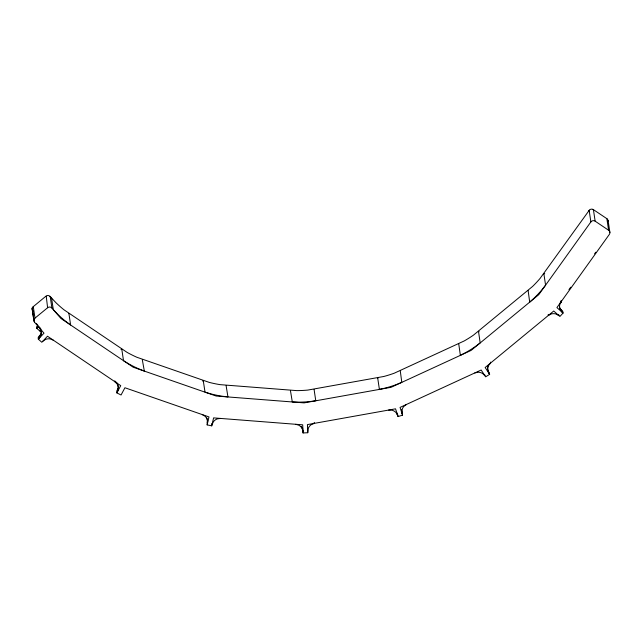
<?xml version="1.0" encoding="UTF-8"?>
<svg xmlns="http://www.w3.org/2000/svg" width="642" height="642" viewBox="0 0 642 642"><rect width="100%" height="100%" fill="white"/><g stroke="black" fill="none" stroke-linecap="round" stroke-linejoin="round"><path stroke-width="0.96" d="M401.732 409.837L402.165 413.913L402.02 412.95M401.852 412.397L401.876 410.8A8.466 8.226 -8.5 0 1 403.866 406.394L406.426 404.468M34.002 321.152L32.1 308.409L32.405 307.358L45.879 296.219A3.066 2.985 -8.5 0 1 50.196 296.556L55.854 302.615A122.341 118.963 -8.5 0 0 63.935 309.773L127.1 352.386A122.341 118.963 -8.5 0 0 136.826 357.249L209.3 382.407A122.341 118.963 -8.5 0 0 220.005 384.638L296.853 390.625A122.341 118.963 -8.5 0 0 307.815 390.079L383.796 376.485A122.341 118.963 -8.5 0 0 394.26 373.195L464.206 340.95A122.341 118.963 -8.5 0 0 473.459 335.14L532.595 286.436A122.341 118.963 -8.5 0 0 540.01 278.508L589.147 210.407A3.066 2.985 -8.5 0 1 593.417 209.645L607.372 219.01L608.094 220.423L607.854 221.602M206.812 417.974A8.466 8.226 -8.5 0 1 207.31 419.515L207.446 423.616L207.47 421.104M207.47 420.301L207.157 424.884L211.772 425.847L213.585 417.886L302.703 424.827L303.064 432.957L307.783 432.724L307.43 424.595L395.544 408.826L398.048 416.57L402.558 415.149L401.699 411.466M207.302 422.645L207.735 420.735M207.157 424.884L208.971 416.923L124.925 387.752L121.057 394.999L116.86 392.904L116.708 391.299L117.863 388.554M226.104 385.633L227.95 396.949L221.731 396.162A122.341 118.963 -8.5 0 1 211.025 393.931L205.023 392.166L203.257 380.554L202.824 381.147M290.457 390.641L292.303 401.956L298.578 402.149A122.341 118.963 -8.5 0 0 309.54 401.603L315.768 400.793L314.09 389.461M114.83 380.802L114.974 381.773L117.149 384.06A8.466 8.226 -8.5 0 1 118.321 388.715L117.478 391.748L118.176 387.752A8.466 8.226 -8.5 0 0 117.711 384.558M117.334 390.777L118.264 389.036M116.86 392.904L120.728 385.649L47.484 336.231L41.826 342.274L38.343 339.185L38.151 337.901A2.785 0.506 -48.5 0 1 39.94 335.244L41.192 333.904M568.964 289.638L570.714 287.199M594.588 253.847L595.752 252.226M589.629 210.335A3.066 0.522 35.6 0 0 589.147 210.407L590.873 221.931L538.782 294.662L471.108 350.412L391.058 387.319L304.099 402.879L216.153 396.026L133.207 367.232L60.918 318.464L51.922 308.08L50.196 296.556A3.066 0.61 -40.9 0 0 49.619 296.532M142.315 359.745L144.338 371.1L138.544 368.773A122.341 118.963 -8.5 0 1 128.817 363.91L123.513 360.692L121.787 349.168A3.066 0.49 -56 0 0 121.041 349.537M39.339 326.971L40.968 330.702A8.466 8.226 -8.5 0 1 40.863 335.509L39.242 338.222L39.098 337.259L40.719 334.538A8.466 8.226 -8.5 0 0 40.823 329.739L40.221 328.263M115.833 381.484L115.231 381.958L116.908 382.793M39.098 337.259L40.462 335.806M38.343 339.185L43.993 333.15L34.62 322.324L34.058 318.56M559.527 304.164L561.445 302.117L561.252 300.825M559.375 308.112L560.747 309.324A2.785 0.409 43.1 0 1 562.89 311.787L563.082 313.055L559.888 316.474L553.725 311.025L485.151 367.505L489.637 374.334L485.649 376.838L481.163 370.009L400.054 407.405L402.558 415.149M42.733 341.311L45.357 339.49A8.466 8.226 -8.5 0 1 50.269 338.928L53.23 340.116M34.62 322.324A3.066 2.985 -8.5 0 1 34.997 318.119L47.604 307.743A3.066 2.985 -8.5 0 1 51.922 308.08M474.791 372.946L477.929 372.24A8.466 8.226 -8.5 0 1 482.664 373.548L484.935 375.747L484.79 374.784M388.619 410.061L391.837 410.174A8.466 8.226 -8.5 0 1 396.05 412.629L397.655 415.334L396.86 412.95M220.583 418.432L217.397 418.857A8.466 8.226 -8.5 0 0 213.417 421.73L212.061 424.579L211.916 423.608M528.125 290.537L529.698 302.141L534.313 297.96A122.341 118.963 -8.5 0 0 541.728 290.032L545.58 285.168L543.854 273.644A3.066 0.522 35.6 0 1 544.721 273.733M295.705 424.282L298.771 425.197A8.466 8.226 -8.5 0 1 302.181 428.639L302.759 430.124M202.366 414.636L205.079 416.289A8.466 8.226 -8.5 0 1 207.454 420.486M46.24 296.267L47.604 307.743M590.873 221.931A3.066 2.985 -8.5 0 1 595.142 221.169L608.6 230.253A3.066 2.985 -8.5 0 1 609.346 234.402L556.919 307.606L563.082 313.055M458.725 343.799L460.37 355.363L465.923 352.474A122.341 118.963 -8.5 0 0 475.184 346.664L480.184 342.932L478.491 331.304L479.117 331.705M560.482 309.934L561.959 311.242L562.103 312.189L560.257 309.645A8.466 8.226 -8.5 0 1 559.72 304.87L560.819 301.026M40.775 328.728L38.689 326.874A2.785 0.506 -48.5 0 1 36.706 328.247L40.189 331.328A2.785 0.506 -48.5 0 0 41.586 330.55M561.959 311.242L560.113 308.69A8.466 8.234 -8.7 0 1 559.607 307.157M36.377 323.552L38.151 325.606M400.295 370.988L401.796 382.367L395.986 384.719A122.341 118.963 -8.5 0 1 385.521 388.009L379.398 389.405L377.665 377.801L377.793 378.435M487.703 370.643L488.923 373.251L487.824 370.314A8.466 8.226 -8.5 0 1 488.578 365.563L490.536 363.067L490.392 362.104M487.856 370.129L489.637 374.334M488.779 372.28L487.679 369.351A8.466 8.226 -8.3 0 1 487.856 366.125M32.18 308.987L32.413 309.556M397.438 413.697L398.048 416.57M608.094 220.423L609.9 232.5M606.875 218.729L608.6 230.253M595.142 221.169L593.417 209.645A3.066 0.49 -56 0 0 592.967 209.741M558.765 314.66L558.901 315.607L556.124 314.058A8.466 8.226 -8.5 0 0 551.189 313.986L548.34 315.455L548.196 314.508M314.203 422.388L314.347 423.351L311.378 424.571A8.466 8.226 -8.5 0 0 308.28 428.334L307.727 431.424L307.582 430.461M307.783 432.724L307.47 429.795M302.863 430.694L303.008 431.657L302.037 427.676A8.466 8.226 -8.5 0 0 301.146 426.312M303.064 432.957L302.743 430.028M211.772 425.847L211.579 424.226M39.997 330.044L40.189 331.328M37.565 326.963L37.421 325.992L36.514 326.955L36.706 328.247M33.28 306.595L34.997 318.119M32.79 310.094L33.071 311.98M33.352 313.858L33.633 315.744M32.1 308.409L33.906 320.486M302.655 428.318L302.695 429.185M51.015 298.145A3.066 0.61 -40.9 0 1 51.593 298.161L53.31 309.685L57.571 314.139A122.341 118.963 -8.5 0 0 65.653 321.297L70.62 325.004L68.895 313.481A3.066 0.49 -56 0 0 68.445 313.577M50.333 297.358A3.066 0.61 -40.9 0 1 50.911 297.382M561.445 302.117A2.785 0.409 43.1 0 1 560.675 301.884M588.505 211.306A3.066 0.522 35.6 0 1 588.987 211.234"/></g></svg>
